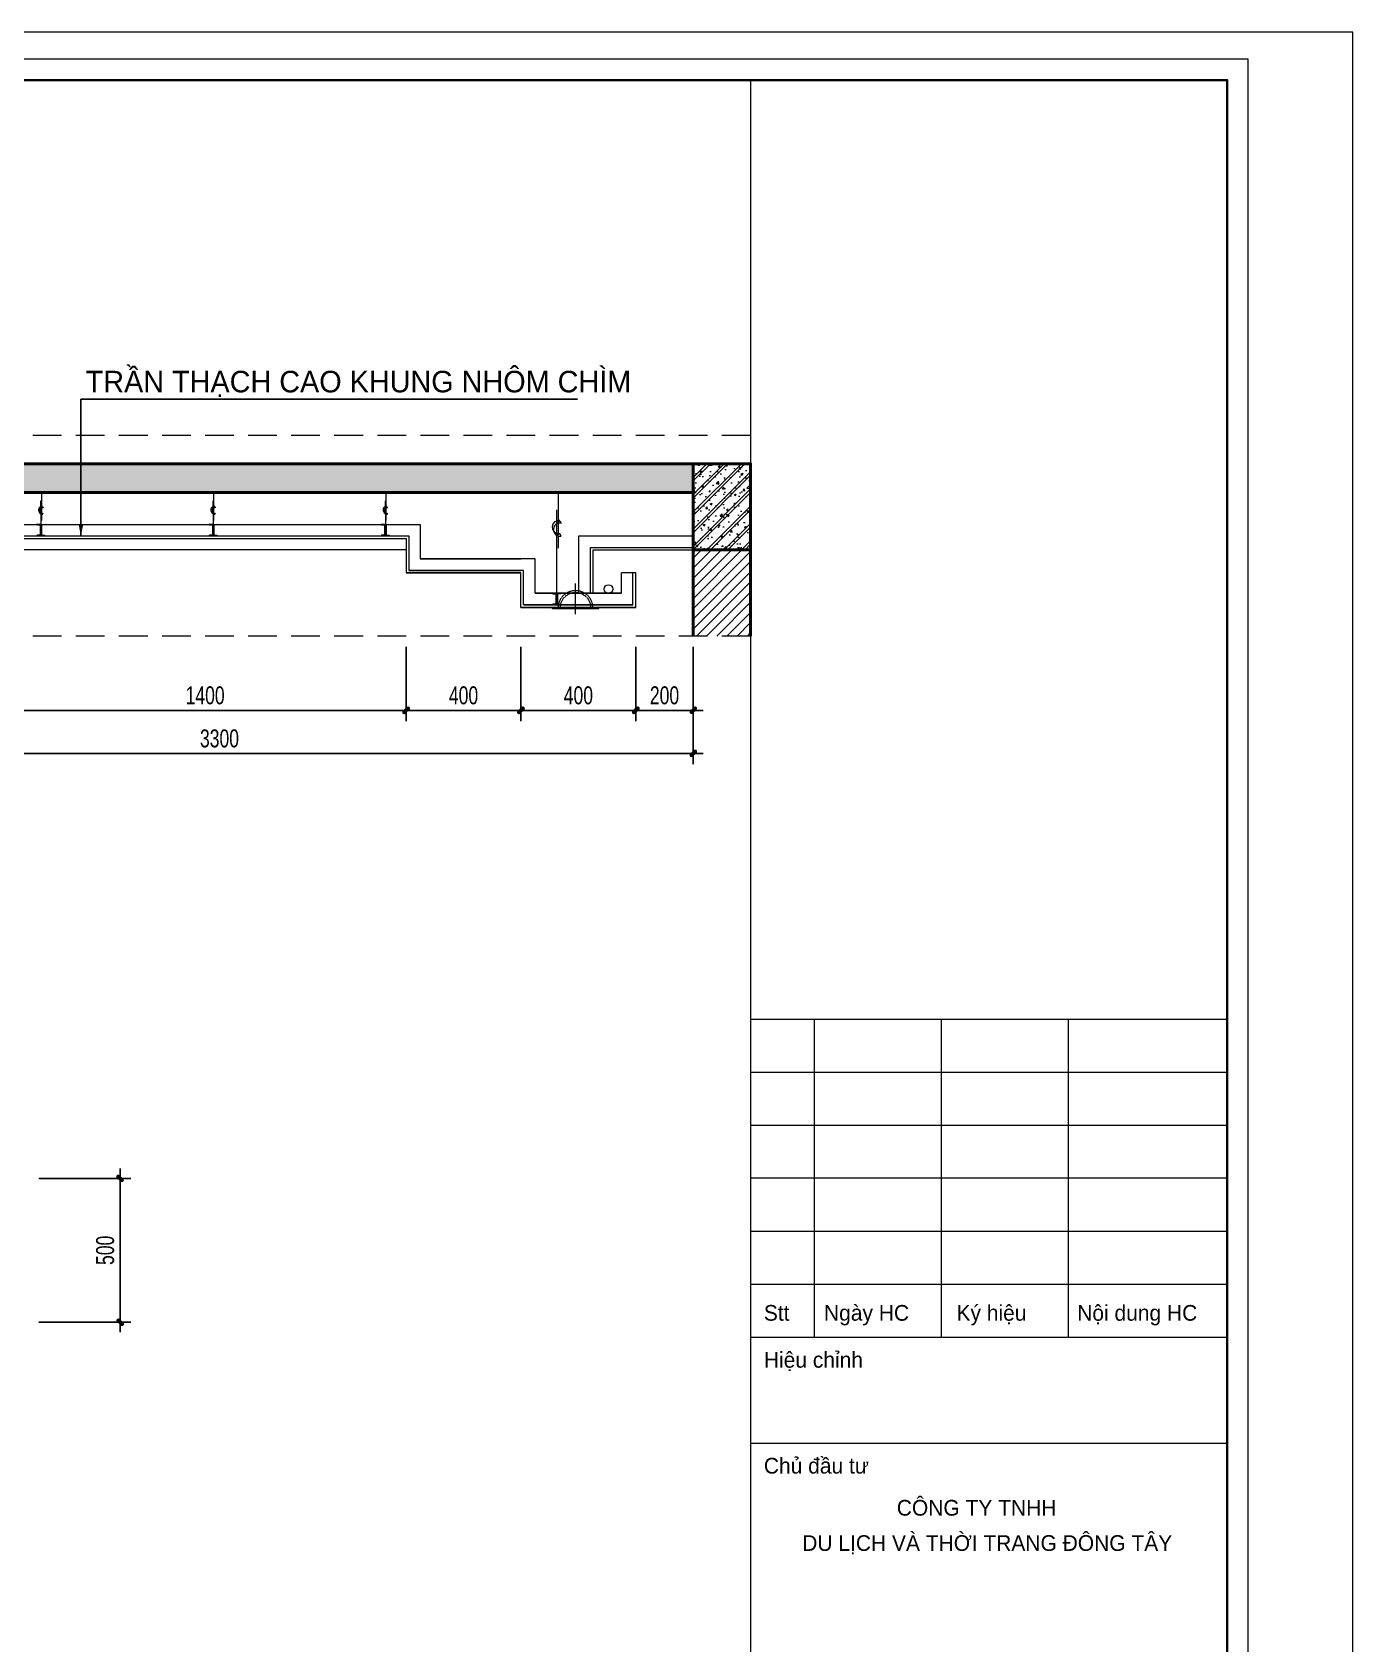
# Model space of a CAD drawing. Header units: inches. Extents: x 88947 to 296847, y 35049 to 161062.
# Drawn here: x 99646 to 104246, y 103264 to 108874 of the extents above; entities that cross this region are included whole.
import ezdxf

# ---------------------------------------------------------------- set-up
doc = ezdxf.new("R2010")
doc.units = ezdxf.units.IN
doc.header["$MEASUREMENT"] = 0
doc.header["$PDMODE"] = 1
doc.linetypes.add('DASHED', pattern=[0.75, 0.5, -0.25])
doc.linetypes.add('HIDDEN2', pattern=[0.1875, 0.125, -0.0625])
for name, color, linetype, lineweight in [('A-Dims', 145, 'Continuous', 25), ('A-Text', 30, 'Continuous', 9), ('A-Wall', 2, 'Continuous', 35), ('bhatch', 251, 'Continuous', 5), ('DIM', 7, 'Continuous', 25), ('funi', 33, 'Continuous', 5), ('HACTH', 8, 'Continuous', 5), ('HATCH', 8, 'Continuous', 5), ('KHUNG 2', 144, 'Continuous', 18), ('NETMANH', 192, 'Continuous', 18), ('THAY', 3, 'Continuous', 18), ('thick', 31, 'Continuous', 25), ('TUONG', 4, 'Continuous', 50)]:
    doc.layers.add(name, color=color, linetype=linetype, lineweight=lineweight)
doc.layers.add('text', color=2, linetype='Continuous')
doc.styles.add('FRANKO', font='VFRANKO.TTF')
doc.styles.add('VNI-HELVE-CONDENSE', font='VNARIAL.TTF', dxfattribs={"width": 0.7})
doc.dimstyles.new('TAS-50', dxfattribs={"dimscale": 25, "dimtxt": 2.5, "dimasz": 0.7, "dimexe": 1.5, "dimexo": 1.5, "dimgap": 0.8, "dimtad": 1, "dimdec": 0, "dimzin": 3, "dimdsep": 46, "dimtxsty": 'VNI-HELVE-CONDENSE', "dimblk": 'TICK', "dimcen": 2.5, "dimclrt": 71, "dimazin": 2, "dimtfac": 0.75, "dimtdec": 0, "dimtix": 1, "dimtmove": 2, "dimatfit": 2, "dimldrblk": 'TICK123', "dimfxl": 1.5, "dimtolj": 1, "dimtzin": 0, "dimarcsym": 0})

# ---------------------------------------------------------------- blocks, each defined once
blk = doc.blocks.new('khung ten')
at = {"layer": 'A-Wall', "ltscale": 0.7}
blk.add_lwpolyline([(267204, -219099), (305804, -219099), (305804, -190799), (267204, -190799)], close=True, dxfattribs=at)
at = {"layer": 'KHUNG 2', "ltscale": 0.7}
for p, q in [((301249, -219099), (301249, -190799)), ((301249, -199776), (305804, -199776)), ((301856, -202813), (301856, -199776)), ((303071, -202813), (303071, -199776)), ((304286, -202813), (304286, -199776)), ((301249, -200282), (305804, -200282)), ((301249, -200789), (305804, -200789)), ((305804, -201295), (301249, -201295)), ((301249, -201801), (305804, -201801)), ((301249, -202307), (305804, -202307)), ((301249, -202813), (305804, -202813)), ((301249, -203826), (305804, -203826))]:
    blk.add_line(p, q, dxfattribs=at)
blk.add_lwpolyline([(267004, -219299), (306004, -219299), (306004, -190599), (267004, -190599)], close=True, dxfattribs=at)
at = {"layer": 'NETMANH', "ltscale": 0.7}
blk.add_lwpolyline([(265004, -220042), (307004, -220042), (307004, -190342), (265004, -190342)], close=True, dxfattribs=at)
at = {"layer": 'text', "linetype": 'Continuous', "style": 'FRANKO'}
for s, p in [('Stt', (301373, -202657)), ('Ngaøy HC', (301948, -202657)), ('Kyù hieäu', (303215, -202657)), ('Noäi dung HC', (304369, -202657)), ('Hieäu chænh', (301373, -203106)), ('Chuû ñaàu tö', (301373, -204118)), ('COÂNG TY TNHH ', (302644, -204520)), ('DU LÒCH VAØ THÔØI TRANG ÑOÂNG TAÂY', (301740, -204857))]:
    blk.add_text(s, height=150, dxfattribs=at).set_placement(p)
blk = doc.blocks.new('TICK')
at = {"layer": 'A-Dims', "color": 1}
for p, q in [((-2, 0), (2, 0)), ((0, 1.5), (0, -1.5))]:
    blk.add_line(p, q, dxfattribs=at)
at = {"layer": 'A-Dims', "color": 1, "const_width": 0.788}
blk.add_lwpolyline([(-0.33, -0.35), (0.38, 0.38)], dxfattribs=at)
at = {"layer": 'A-Dims', "color": 1, "const_width": 0.394}
for points in [[(0.24, 0.52, -0.414214), (0.52, 0.52, -1)], [(0.52, 0.52, -0.414214), (0.52, 0.24, -1)], [(-0.47, -0.21, 0.414214), (-0.47, -0.49, 1)], [(-0.47, -0.49, 0.414214), (-0.19, -0.49, 1)]]:
    blk.add_lwpolyline(points, format="xyb", dxfattribs=at)
blk = doc.blocks.new('*D3266')
at = {"layer": 'Defpoints', "color": 0}
for p in [(99548.6, 106771.5), (100948.6, 106771.5), (100948.6, 106513.1)]:
    blk.add_point(p, dxfattribs=at)
at = {"layer": 'DIM', "color": 0, "lineweight": -2}
for p, q in [((99548.6, 106734), (99548.6, 106475.6)), ((100948.6, 106734), (100948.6, 106475.6)), ((99566.1, 106513.1), (100931.1, 106513.1))]:
    blk.add_line(p, q, dxfattribs=at)
at = {"layer": 'DIM', "color": 0, "lineweight": -2, "xscale": 17.5, "yscale": 17.5, "zscale": 17.5, "rotation": 180}
blk.add_blockref('TICK', (99548.6, 106513.1), dxfattribs=at)
at = {"layer": 'DIM', "color": 0, "lineweight": -2, "xscale": 17.5, "yscale": 17.5, "zscale": 17.5}
blk.add_blockref('TICK', (100948.6, 106513.1), dxfattribs=at)
at = {"layer": 'DIM', "color": 71, "insert": (100248.6, 106565), "char_height": 62.5, "attachment_point": 5, "style": 'VNI-HELVE-CONDENSE'}
blk.add_mtext('\\A1;1400', dxfattribs=at)
blk = doc.blocks.new('TICK123')
at = {"layer": 'A-Dims', "color": 1}
blk.add_lwpolyline([(0.05, 0, 0, 0.84, 0), (-2.11, 0, 8.4, 8.4, 0)], format="xyseb", dxfattribs=at)
blk = doc.blocks.new('*D3267')
at = {"layer": 'Defpoints', "color": 0}
for p in [(100948.6, 106771.5), (101348.6, 106771.5), (101348.6, 106513.1)]:
    blk.add_point(p, dxfattribs=at)
at = {"layer": 'DIM', "color": 0, "lineweight": -2}
for p, q in [((100948.6, 106734), (100948.6, 106475.6)), ((101348.6, 106734), (101348.6, 106475.6)), ((100966.1, 106513.1), (101331.1, 106513.1))]:
    blk.add_line(p, q, dxfattribs=at)
at = {"layer": 'DIM', "color": 0, "lineweight": -2, "xscale": 17.5, "yscale": 17.5, "zscale": 17.5, "rotation": 180}
blk.add_blockref('TICK', (100948.6, 106513.1), dxfattribs=at)
at = {"layer": 'DIM', "color": 0, "lineweight": -2, "xscale": 17.5, "yscale": 17.5, "zscale": 17.5}
blk.add_blockref('TICK', (101348.6, 106513.1), dxfattribs=at)
at = {"layer": 'DIM', "color": 71, "insert": (101148.6, 106565), "char_height": 62.5, "attachment_point": 5, "style": 'VNI-HELVE-CONDENSE'}
blk.add_mtext('\\A1;400', dxfattribs=at)
blk = doc.blocks.new('*D3268')
at = {"layer": 'Defpoints', "color": 0}
for p in [(101348.6, 106771.5), (101748.6, 106771.5), (101748.6, 106513.1)]:
    blk.add_point(p, dxfattribs=at)
at = {"layer": 'DIM', "color": 0, "lineweight": -2}
for p, q in [((101348.6, 106734), (101348.6, 106475.6)), ((101748.6, 106734), (101748.6, 106475.6)), ((101366.1, 106513.1), (101731.1, 106513.1))]:
    blk.add_line(p, q, dxfattribs=at)
at = {"layer": 'DIM', "color": 0, "lineweight": -2, "xscale": 17.5, "yscale": 17.5, "zscale": 17.5, "rotation": 180}
blk.add_blockref('TICK', (101348.6, 106513.1), dxfattribs=at)
at = {"layer": 'DIM', "color": 0, "lineweight": -2, "xscale": 17.5, "yscale": 17.5, "zscale": 17.5}
blk.add_blockref('TICK', (101748.6, 106513.1), dxfattribs=at)
at = {"layer": 'DIM', "color": 71, "insert": (101548.6, 106565), "char_height": 62.5, "attachment_point": 5, "style": 'VNI-HELVE-CONDENSE'}
blk.add_mtext('\\A1;400', dxfattribs=at)
blk = doc.blocks.new('*D3269')
at = {"layer": 'Defpoints', "color": 0}
for p in [(101748.6, 106771.5), (101948.6, 106771.5), (101948.6, 106513.1)]:
    blk.add_point(p, dxfattribs=at)
at = {"layer": 'DIM', "color": 0, "lineweight": -2}
for p, q in [((101748.6, 106734), (101748.6, 106475.6)), ((101948.6, 106734), (101948.6, 106475.6)), ((101766.1, 106513.1), (101931.1, 106513.1))]:
    blk.add_line(p, q, dxfattribs=at)
at = {"layer": 'DIM', "color": 0, "lineweight": -2, "xscale": 17.5, "yscale": 17.5, "zscale": 17.5, "rotation": 180}
blk.add_blockref('TICK', (101748.6, 106513.1), dxfattribs=at)
at = {"layer": 'DIM', "color": 0, "lineweight": -2, "xscale": 17.5, "yscale": 17.5, "zscale": 17.5}
blk.add_blockref('TICK', (101948.6, 106513.1), dxfattribs=at)
at = {"layer": 'DIM', "color": 71, "insert": (101848.6, 106565), "char_height": 62.5, "attachment_point": 5, "style": 'VNI-HELVE-CONDENSE'}
blk.add_mtext('\\A1;200', dxfattribs=at)
blk = doc.blocks.new('*D3270')
at = {"layer": 'Defpoints', "color": 0}
for p in [(98648.6, 106771.5), (101948.6, 106771.5), (101948.6, 106363.1)]:
    blk.add_point(p, dxfattribs=at)
at = {"layer": 'DIM', "color": 0, "lineweight": -2}
for p, q in [((98648.6, 106734), (98648.6, 106325.6)), ((101948.6, 106734), (101948.6, 106325.6)), ((98666.1, 106363.1), (101931.1, 106363.1))]:
    blk.add_line(p, q, dxfattribs=at)
at = {"layer": 'DIM', "color": 0, "lineweight": -2, "xscale": 17.5, "yscale": 17.5, "zscale": 17.5, "rotation": 180}
blk.add_blockref('TICK', (98648.6, 106363.1), dxfattribs=at)
at = {"layer": 'DIM', "color": 0, "lineweight": -2, "xscale": 17.5, "yscale": 17.5, "zscale": 17.5}
blk.add_blockref('TICK', (101948.6, 106363.1), dxfattribs=at)
at = {"layer": 'DIM', "color": 71, "insert": (100298.6, 106415), "char_height": 62.5, "attachment_point": 5, "style": 'VNI-HELVE-CONDENSE'}
blk.add_mtext('\\A1;3300', dxfattribs=at)
blk = doc.blocks.new('*D3245')
at = {"layer": 'Defpoints', "color": 0}
for p in [(99631.5, 104883.3), (99952.5, 104883.3), (99631.5, 104383.3)]:
    blk.add_point(p, dxfattribs=at)
at = {"layer": 'DIM', "color": 0, "lineweight": -2}
for p, q in [((99669, 104883.3), (99990, 104883.3)), ((99952.5, 104400.8), (99952.5, 104865.8)), ((99669, 104383.3), (99990, 104383.3))]:
    blk.add_line(p, q, dxfattribs=at)
at = {"layer": 'DIM', "color": 0, "lineweight": -2, "xscale": 17.5, "yscale": 17.5, "zscale": 17.5}
for p, rotation in [((99952.5, 104883.3), 90), ((99952.5, 104383.3), 270)]:
    blk.add_blockref('TICK', p, dxfattribs=dict(at, rotation=rotation))
at = {"layer": 'DIM', "color": 71, "insert": (99900.6, 104633.3), "char_height": 62.5, "attachment_point": 5, "rotation": 90, "style": 'VNI-HELVE-CONDENSE'}
blk.add_mtext('\\A1;500', dxfattribs=at)
blk = doc.blocks.new('den(matcat)')
at = {"layer": 'bhatch', "ltscale": 10}
for p, q in [((0, -1.23), (0, 6.5)), ((-4.25, 0.5), (4.25, 0.5)), ((3.75, 0.2), (-3.75, 0.2))]:
    blk.add_line(p, q, dxfattribs=at)
at = {"layer": 'bhatch', "linetype": 'HIDDEN2', "ltscale": 0.7}
blk.add_lwpolyline([(4.25, 0.5), (5.75, 0.5), (5.75, 0.2), (3.75, 0.2), (3.75, 0.5, 1), (-3.75, 0.5), (-3.75, 0.2), (-5.75, 0.2), (-5.75, 0.5), (-4.25, 0.5, -1)], format="xyb", close=True, dxfattribs=at)
at = {"layer": 'thick', "ltscale": 10}
blk.add_lwpolyline([(-4.25, 0.5), (-5.75, 0.5), (-5.75, 0.2), (5.75, 0.2), (5.75, 0.5), (4.25, 0.5)], dxfattribs=at)

msp = doc.modelspace()

# ---------------------------------------------------------------- hatches: boundary and pattern name
at = {"layer": 'HACTH'}
h = msp.add_hatch(dxfattribs=at)
h.set_pattern_fill('CHAU-01', color=256, scale=10, style=0, pattern_type=2)
h.set_pattern_definition([(50, (98748.647, 107271.51), (71.726, -6.2752), [7.5, -82.5]), (355, (98748.65, 107271.51), (-13.8751, 75.2192), [6, -66]), (100.4514, (98754.624, 107270.986), (57.851, 68.944), [6.374, -70.1142]), (46.1842, (98748.65, 107291.51), (106.724, -16.552), [11.25, -123.75]), (96.6356, (98757.54, 107290.13), (93.4663, 97.4118), [9.561, -105.1713]), (351.1842, (98748.65, 107291.51), (93.4662, 97.412), [9, -99]), (21, (98758.647, 107286.51), (59.6907, -40.2619), [7.5, -82.5]), (326, (98758.65, 107286.51), (24.3315, 72.515), [6, -66]), (71.4514, (98763.62, 107283.154), (84.0223, 32.253), [6.374, -70.1142]), (37.5, (98748.647, 107271.51), (1.21599, 33.28939), [0, -65.2, 0, -67, 0, -66.25]), (7.5, (98748.647, 107271.51), (26.30695, 39.44117), [0, -38.2, 0, -63.7, 0, -25.25]), (327.5, (98726.347, 107271.51), (53.38224, -2.25549), [0, -25, 0, -78, 0, -103.5]), (317.5, (98716.347, 107271.51), (58.3186, 10.0105), [0, -32.5, 0, -51.8, 0, -73.5]), (45, (98748.647, 107271.51), (-30.05204, 30.05204), []), (45, (98748.647, 107283.76), (-30.05204, 30.05204), [])])
h.paths.add_polyline_path([(101948.6, 107371.5), (98748.6, 107371.5), (98748.6, 107271.5), (101948.6, 107271.5)])
h = msp.add_hatch(dxfattribs=at)
h.set_pattern_fill('CHAU-01', color=256, scale=10, style=0, pattern_type=2)
h.set_pattern_definition([(50, (101948.647, 107071.51), (71.726, -6.275), [7.5, -82.5]), (355, (101948.65, 107071.51), (-13.875, 75.219), [6, -66]), (100.451, (101954.624, 107070.986), (57.851, 68.944), [6.374, -70.114]), (46.184, (101948.65, 107091.51), (106.724, -16.552), [11.25, -123.75]), (96.636, (101957.54, 107090.13), (93.466, 97.412), [9.56, -105.17]), (351.184, (101948.65, 107091.51), (93.466, 97.412), [9, -99]), (21, (101958.647, 107086.51), (59.691, -40.262), [7.5, -82.5]), (326, (101958.65, 107086.51), (24.332, 72.515), [6, -66]), (71.451, (101963.62, 107083.154), (84.022, 32.253), [6.374, -70.114]), (37.5, (101948.647, 107071.51), (1.216, 33.2894), [0, -65.2, 0, -67, 0, -66.25]), (7.5, (101948.647, 107071.51), (26.307, 39.441), [0, -38.2, 0, -63.7, 0, -25.25]), (327.5, (101926.347, 107071.51), (53.3822, -2.2555), [0, -25, 0, -78, 0, -103.5]), (317.5, (101916.347, 107071.51), (58.3186, 10.0105), [0, -32.5, 0, -51.8, 0, -73.5]), (45, (101948.647, 107071.51), (-30.052, 30.052), []), (45, (101948.647, 107083.76), (-30.052, 30.052), [])])
h.paths.add_polyline_path([(101948.6, 107071.5), (102148.6, 107071.5), (102148.6, 107371.5), (101948.6, 107371.5)])
h = msp.add_hatch(dxfattribs=at)
h.set_pattern_fill('ANSI31', color=256, scale=200, style=0)
h.set_pattern_definition([(45, (101948.647, 106371.51), (-17.6777, 17.6777), [])])
h.paths.add_polyline_path([(102148.6, 107071.5), (101948.6, 107071.5), (101948.6, 106771.5), (102148.6, 106771.5)])

# ---------------------------------------------------------------- linework, layer by layer
at = {"layer": 'HATCH'}
for p, q in [((99679.4, 107219.9), (99679.4, 107271.5)), ((100279.4, 107219.9), (100279.4, 107271.5)), ((100879.4, 107219.9), (100879.4, 107271.5)), ((101479.4, 107168.3), (101479.4, 107271.5)), ((99676.3, 107243.7), (99676.3, 107122.4)), ((99676.3, 107219.3), (99676.3, 107241.2)), ((99676.3, 107198.4), (99676.3, 107217)), ((99679.4, 107197.7), (99679.4, 107217.8)), ((99681.9, 107222.5), (99684, 107218.2)), ((100276.3, 107243.7), (100276.3, 107122.4)), ((100276.3, 107219.3), (100276.3, 107241.2)), ((100276.3, 107198.4), (100276.3, 107217)), ((100279.4, 107197.7), (100279.4, 107217.8)), ((100281.9, 107222.5), (100284, 107218.2)), ((100876.3, 107243.7), (100876.3, 107122.4)), ((100876.3, 107219.3), (100876.3, 107241.2)), ((100876.3, 107198.4), (100876.3, 107217)), ((100879.4, 107197.7), (100879.4, 107217.8)), ((100881.9, 107222.5), (100884, 107218.2)), ((99679.4, 107174.5), (99679.4, 107196.1)), ((99681.5, 107200), (99683.6, 107195.7)), ((100279.4, 107174.5), (100279.4, 107196.1)), ((100281.5, 107200), (100283.6, 107195.7)), ((100879.4, 107174.5), (100879.4, 107196.1)), ((100881.5, 107200), (100883.6, 107195.7)), ((101473.1, 107167), (101473.1, 107210.9)), ((101473.1, 107125.4), (101473.1, 107162.4)), ((101479.4, 107123.9), (101479.4, 107164.2)), ((101484.4, 107173.4), (101488.6, 107164.8)), ((101473.1, 106920.5), (101473.1, 107122.4)), ((101479.4, 107077.4), (101479.4, 107120.6)), ((101483.6, 107128.6), (101487.8, 107120))]:
    msp.add_line(p, q, dxfattribs=at)
for points in [[(98798.6, 106920.5), (99099.6, 106920.5), (99099.6, 107040.5), (99499.6, 107040.5), (99499.6, 107160.5), (100997.6, 107160.5), (100997.6, 107040.5), (101348.6, 107040.5)], [(98758.6, 106880.5), (99139.6, 106880.5), (99139.6, 107000.5), (99539.6, 107000.5), (99539.6, 107120.5), (100957.6, 107120.5), (100957.6, 107000.5), (101348.6, 107000.5)], [(101550.6, 106920.5), (101550.6, 107120.5), (101948.6, 107120.5)], [(101590.6, 106920.5), (101590.6, 107080.5), (101948.6, 107080.5)], [(101738.6, 106880.5), (101357.6, 106880.5), (101357.6, 107000.5), (100957.6, 107000.5)], [(101698.6, 106920.5), (101397.6, 106920.5), (101397.6, 107040.5), (100997.6, 107040.5)], [(101358.6, 106880.5), (101738.6, 106880.5), (101738.6, 106991.5)], [(101398.6, 106920.5), (101698.6, 106920.5), (101698.6, 106991.5)], [(101748.6, 106991.5), (101698.6, 106991.5)]]:
    msp.add_lwpolyline(points, dxfattribs=at)
for points in [[(99675.8, 107160.5), (99661.3, 107160.5), (99663.3, 107158.5), (99673.8, 107158.5), (99673.8, 107122.5), (99663.3, 107122.5), (99661.3, 107120.5), (99675.8, 107120.5)], [(99676.8, 107160.5), (99691.3, 107160.5), (99689.3, 107158.5), (99678.8, 107158.5), (99678.8, 107122.5), (99689.3, 107122.5), (99691.3, 107120.5), (99676.8, 107120.5)], [(100275.8, 107160.5), (100261.3, 107160.5), (100263.3, 107158.5), (100273.8, 107158.5), (100273.8, 107122.5), (100263.3, 107122.5), (100261.3, 107120.5), (100275.8, 107120.5)], [(100276.8, 107160.5), (100291.3, 107160.5), (100289.3, 107158.5), (100278.8, 107158.5), (100278.8, 107122.5), (100289.3, 107122.5), (100291.3, 107120.5), (100276.8, 107120.5)], [(100875.8, 107160.5), (100861.3, 107160.5), (100863.3, 107158.5), (100873.8, 107158.5), (100873.8, 107122.5), (100863.3, 107122.5), (100861.3, 107120.5), (100875.8, 107120.5)], [(100876.8, 107160.5), (100891.3, 107160.5), (100889.3, 107158.5), (100878.8, 107158.5), (100878.8, 107122.5), (100889.3, 107122.5), (100891.3, 107120.5), (100876.8, 107120.5)], [(101472.6, 106920.5), (101458.1, 106920.5), (101460.1, 106918.5), (101470.6, 106918.5), (101470.6, 106882.5), (101460.1, 106882.5), (101458.1, 106880.5), (101472.6, 106880.5)], [(101473.6, 106920.5), (101488.1, 106920.5), (101486.1, 106918.5), (101475.6, 106918.5), (101475.6, 106882.5), (101486.1, 106882.5), (101488.1, 106880.5), (101473.6, 106880.5)]]:
    msp.add_lwpolyline(points, close=True, dxfattribs=at)
for centre, radius in [((99679.8, 107211.3), 11.4), ((99681.9, 107207), 11.4), ((100279.8, 107211.3), 11.4), ((100281.9, 107207), 11.4), ((100879.8, 107211.3), 11.4), ((100881.9, 107207), 11.4), ((101480.2, 107151.1), 22.8), ((101484.3, 107142.5), 22.8)]:
    msp.add_arc(centre, radius, 79.2898, 278.6516, dxfattribs=at)
for centre, major_axis, start_param, end_param in [((99676.3, 107219.7), (0.75, 0.307), 1.570796326806104, 7.85398163398569), ((99679.5, 107220.3), (0.75, 0.307), 1.570796326805798, 7.853981633985384), ((100276.3, 107219.7), (0.75, 0.307), 1.570796326806104, 7.85398163398569), ((100279.5, 107220.3), (0.75, 0.307), 1.570796326805798, 7.853981633985384), ((100876.3, 107219.7), (0.75, 0.307), 1.570796326806104, 7.85398163398569), ((100879.5, 107220.3), (0.75, 0.307), 1.570796326805798, 7.853981633985384), ((101473.3, 107167.8), (1.5, 0.61), 1.570796326806104, 7.85398163398569), ((101479.6, 107169.1), (1.5, 0.61), 1.570796326805798, 7.853981633985384)]:
    msp.add_ellipse(centre, major_axis=major_axis, ratio=0.439393, start_param=start_param, end_param=end_param, dxfattribs=at)
for centre, major_axis in [((99676.3, 107198.8), (-0.771, 0.337)), ((99679.2, 107198.1), (-0.771, 0.337)), ((100276.3, 107198.8), (-0.771, 0.337)), ((100279.2, 107198.1), (-0.771, 0.337)), ((100876.3, 107198.8), (-0.771, 0.337)), ((100879.2, 107198.1), (-0.771, 0.337)), ((101473.3, 107126), (-1.54, 0.67)), ((101479.1, 107124.6), (-1.54, 0.67))]:
    msp.add_ellipse(centre, major_axis=major_axis, ratio=0.366384, dxfattribs=at)
at = {"layer": 'KHUNG 2', "linetype": 'DASHED', "ltscale": 200}
msp.add_lwpolyline([(89748.6, 107471.5), (102148.6, 107471.5), (102148.6, 106771.5), (89748.6, 106771.5)], close=True, dxfattribs=at)
at = {"layer": 'THAY'}
for points in [[(98748.6, 106871.5), (99148.6, 106871.5), (99148.6, 106991.5), (99548.6, 106991.5), (99548.6, 107111.5), (100948.6, 107111.5), (100948.6, 106991.5), (101348.6, 106991.5)], [(101599.6, 106920.5), (101599.6, 106920.5), (101599.6, 107071.5), (101948.6, 107071.5)], [(101748.6, 106871.5), (101348.6, 106871.5), (101348.6, 106991.5), (100948.6, 106991.5)], [(101348.6, 106871.5), (101748.6, 106871.5), (101748.6, 106991.5)]]:
    msp.add_lwpolyline(points, dxfattribs=at)
msp.add_lwpolyline([(99548.6, 107111.5), (100948.6, 107111.5), (100948.6, 107071.5), (99548.6, 107071.5)], close=True, dxfattribs=at)
msp.add_circle((101653.2, 106935.5), 15, dxfattribs=at)
at = {"layer": 'TUONG'}
for points in [[(98748.6, 107271.5), (101948.6, 107271.5), (101948.6, 107371.5), (89948.6, 107371.5), (89948.6, 107271.5), (93148.6, 107271.5)], [(102148.6, 106771.5), (102148.6, 107071.5), (101948.6, 107071.5), (101948.6, 106771.5)]]:
    msp.add_lwpolyline(points, dxfattribs=at)
msp.add_lwpolyline([(101948.6, 107071.5), (102148.6, 107071.5), (102148.6, 107371.5), (101948.6, 107371.5)], close=True, dxfattribs=at)

# ---------------------------------------------------------------- block references
at = {"layer": 'A-Text', "xscale": 0.3642492857179604, "yscale": 0.3642492858198239, "zscale": 0.3642492858294463}
msp.add_blockref('khung ten', (-7580.3, 178205.9), dxfattribs=at)
at = {"layer": 'funi', "xscale": -13.91308696940541, "yscale": 13.91308696940541, "zscale": 13.91308696941127}
msp.add_blockref('den(matcat)', (101538.6, 106864.6), dxfattribs=at)

# ---------------------------------------------------------------- texts
at = {"layer": 'A-Text', "style": 'FRANKO'}
msp.add_text('TRAÀN THAÏCH CAO KHUNG NHOÂM CHÌM', height=75, dxfattribs=at).set_placement((99832.6, 107620.1))

# ---------------------------------------------------------------- dimensions: what is measured, and where the dimension line sits
at = {"layer": 'DIM'}
for base, p1, p2, picture, middle in [((101948.6, 106363.1), (98648.6, 106771.5), (101948.6, 106771.5), '*D3270', (100298.6, 106415)), ((100948.6, 106513.1), (99548.6, 106771.5), (100948.6, 106771.5), '*D3266', (100248.6, 106565)), ((101348.6, 106513.1), (100948.6, 106771.5), (101348.6, 106771.5), '*D3267', (101148.6, 106565)), ((101748.6, 106513.1), (101348.6, 106771.5), (101748.6, 106771.5), '*D3268', (101548.6, 106565)), ((101948.6, 106513.1), (101748.6, 106771.5), (101948.6, 106771.5), '*D3269', (101848.6, 106565))]:
    dim = msp.add_linear_dim(base=base, p1=p1, p2=p2, dimstyle='TAS-50', dxfattribs=at)
    dim.commit()
    dim.dimension.update_dxf_attribs({"geometry": picture, "text_midpoint": middle})
dim = msp.add_linear_dim(base=(99952.5, 104883.3), p1=(99631.5, 104383.3), p2=(99631.5, 104883.3), angle=90, dimstyle='TAS-50', dxfattribs=at)
dim.commit()
dim.dimension.update_dxf_attribs({"geometry": '*D3245', "text_midpoint": (99900.6, 104633.3)})

# ---------------------------------------------------------------- leaders
at = {"layer": 'HACTH'}
msp.add_leader([(99816, 107120.5), (99816, 107595.9), (101545, 107595.9)], dimstyle='TAS-50', override={"dimtad": 0}, dxfattribs=at)

doc.saveas('drawing.dxf')
